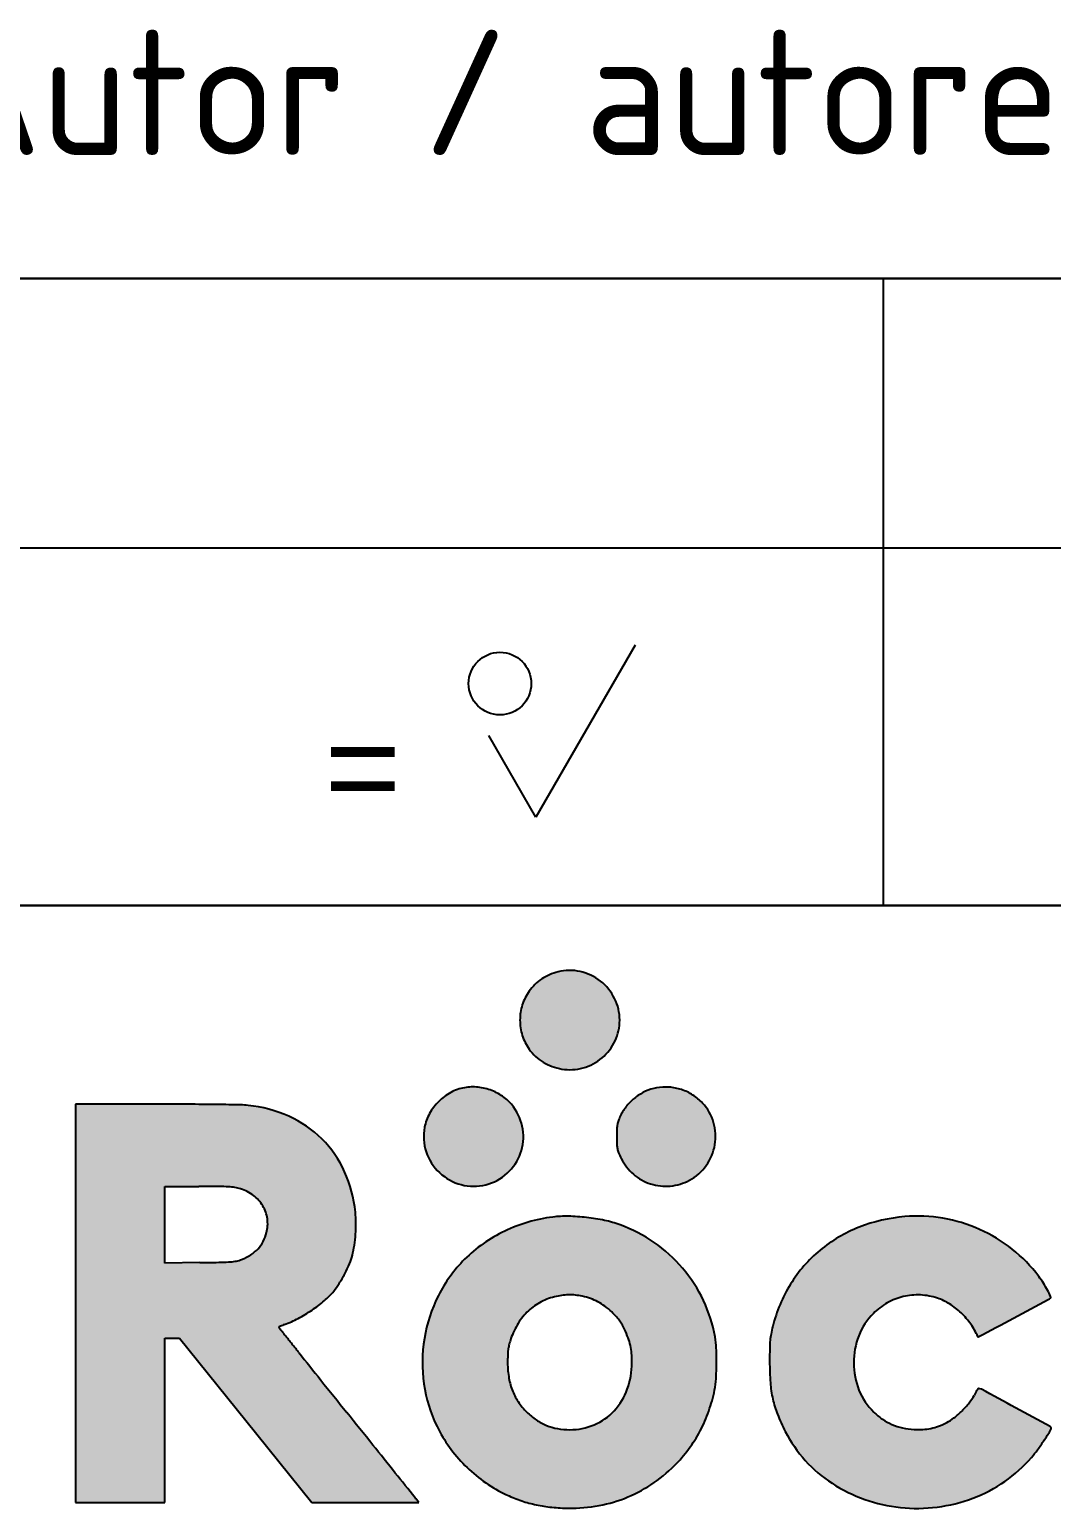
# Model space of a CAD drawing. Header units: millimetres. Extents: x 10 to 410, y 10 to 287.
# Drawn here: x 349.38 to 365.68, y 40.38 to 63.97 of the extents above; entities that cross this region are included whole.
import ezdxf
from ezdxf.entities.mleader import LeaderData, LeaderLine
from ezdxf.math import Vec2, Vec3

# ---------------------------------------------------------------- set-up
doc = ezdxf.new("R2010")
doc.units = ezdxf.units.MM
for name, color, linetype in [('A', 7, 'Continuous'), ('Default', 7, 'Continuous'), ('Predefinito', 7, 'Continuous')]:
    doc.layers.add(name, color=color, linetype=linetype)

# ---------------------------------------------------------------- blocks, each defined once
blk = doc.blocks.new('_Dot')
at = {"color": 0, "linetype": 'ByBlock', "lineweight": -2}
blk.add_line((-0.5, 0), (-1, 0), dxfattribs=at)
at = {"color": 0, "linetype": 'ByBlock', "const_width": 0.5}
blk.add_lwpolyline([(-0.25, 0, 1), (0.25, 0, 1)], format="xyb", close=True, dxfattribs=at)
blk = doc.blocks.new('Schriftfeld_Roechling_2014')
at = {"layer": 'Predefinito', "linetype": 'Continuous'}
h = blk.add_hatch(color=7, dxfattribs=at)
edge = h.paths.add_edge_path()
edge.add_arc((-52.0087378685061, 38.15963257377062), 0.8054532484020456, 51.92429264943068, 77.56435955707593)
edge.add_arc((-52.00251093720175, 38.18787335080956), 0.7765341170035072, 77.56431452986499, 103.9168325744311)
edge.add_arc((-51.97788793565115, 38.08850116762056), 0.8789114728840701, 103.9168255061994, 113.38494871234)
edge.add_arc((-52.01890807047505, 38.18336011078745), 0.7755631755619561, 113.3849089427808, 123.7842835810654)
edge.add_arc((-52.02779442190041, 38.19664029680332), 0.7595841085976361, 123.7842010692383, 134.2988436923229)
edge.add_arc((-51.99821942245649, 38.16633103948786), 0.8019318555296024, 134.2987735481805, 144.3941723934559)
edge.add_arc((-52.02325832443364, 38.18425995444657), 0.7711358719751047, 144.394110138654, 162.5652238304139)
edge.add_arc((-51.9815397215549, 38.17115749117678), 0.8148636248248806, 162.5651680113452, 180.00002318582)
edge.add_arc((-51.9815397215549, 38.17115683167683), 0.8148636248248806, 179.999976814179, 197.4348319886548)
edge.add_arc((-52.02325832443398, 38.15805436840708), 0.7711358719748347, 197.4347761695975, 215.6058898613544)
edge.add_arc((-52.00303526305714, 38.17253526916042), 0.7960089236149912, 215.6058586212521, 226.863437790181)
edge.add_arc((-52.03788812571617, 38.13533702789658), 0.7450341142691173, 226.863371211847, 238.6938270287079)
edge.add_arc((-52.0260386132727, 38.15482049318082), 0.7678379815825451, 238.6937948601239, 250.3345270402136)
edge.add_arc((-51.97976227138531, 38.28430976894425), 0.9053478807027204, 250.3344981286221, 260.6224877871865)
edge.add_arc((-52.00034121988404, 38.15969305266674), 0.7790434108845687, 260.6224175748827, 285.7379519223425)
edge.add_arc((-52.00729679699543, 38.18437943296779), 0.8046909726446643, 285.7378766311902, 310.250903008719)
edge.add_arc((-52.00638862079848, 38.18330818532304), 0.8032865672255411, 310.2508339190895, 334.7883297089007)
edge.add_arc((-51.98057705798982, 38.17115661703917), 0.7747576803604376, 334.7882726081775, 360)
edge.add_arc((-51.98464931577723, 38.17115673013525), 0.7788299381478083, 3.17286033274e-05, 26.29872073072532)
edge.add_arc((-52.00922371724153, 38.15901156491375), 0.8062417284111802, 26.29874763112718, 51.92432953608532)
h = blk.add_hatch(color=7, dxfattribs=at)
edge = h.paths.add_edge_path()
edge.add_arc((-53.52992470096672, 36.31173412769949), 0.7877958098711559, 340.3644828943666, 368.614034647154)
edge.add_arc((-53.5488869836048, 36.30886139923767), 0.8069744628901816, 8.614048799338788, 36.35898263057062)
edge.add_arc((-53.48087853408907, 36.3589273583118), 0.7225247769053738, 36.35892410361883, 53.45217958053334)
edge.add_arc((-53.55159402592778, 36.26352705809057), 0.8412761898158153, 53.45219673695792, 68.70218338593034)
edge.add_arc((-53.55661534947097, 36.25064684399231), 0.8551005742626359, 68.7021769343333, 83.82369916086493)
edge.add_arc((-53.54811013847666, 36.32924313948612), 0.7760454271856077, 83.82368542002965, 100.0862133413962)
edge.add_arc((-53.55827945721524, 36.38641810729205), 0.7179731275379737, 100.0862841079643, 118.5349926033543)
edge.add_arc((-53.49948884670971, 36.27829956338682), 0.84104203270212, 118.5350826357827, 134.920058588619)
edge.add_arc((-53.49196460193735, 36.27075471116576), 0.8516975033320479, 134.9200784525997, 151.1974283264204)
edge.add_arc((-53.5744519557224, 36.31610624706709), 0.7575650150932631, 151.1973559507792, 168.9689492672032)
edge.add_arc((-53.56388404016246, 36.31404542022108), 0.7683319945267613, 168.9688989111035, 198.3934618485954)
edge.add_arc((-53.52840711598947, 36.32584276038742), 0.8057190161215573, 198.3934776675924, 226.788832138782)
edge.add_arc((-53.52626959273431, 36.32811901769193), 0.808841571580075, 226.7888765246256, 255.1196834091926)
edge.add_arc((-53.53461181485648, 36.29672708666917), 0.7763600999037976, 255.1197563016096, 284.3341973582197)
edge.add_arc((-53.54191200558586, 36.32529012946036), 0.8058412836723363, 284.3342940730977, 312.106102562879)
edge.add_arc((-53.52953548795989, 36.31159548406419), 0.7873826406818125, 312.1061130241781, 340.3644677613808)
h = blk.add_hatch(color=7, dxfattribs=at)
edge = h.paths.add_edge_path()
edge.add_arc((-50.47258060820656, 36.30773140977531), 0.7868307386792992, 252.2733947397226, 275.426597087282)
edge.add_arc((-50.47487905984269, 36.33193715038846), 0.8111453589228859, 275.4265266348808, 298.0573959002293)
edge.add_arc((-50.46266853863909, 36.30902926031751), 0.7851863863865846, 298.0573489782435, 324.3700609530457)
edge.add_arc((-50.47250438148137, 36.31607856029436), 0.7972874786737805, 324.3700754778395, 350.3828338011996)
edge.add_arc((-50.46822350818599, 36.31535222121023), 0.7929454234314051, 350.3829024940639, 376.4780099922108)
edge.add_arc((-50.44867154723215, 36.32113450165454), 0.7725563591294815, 16.47808912839424, 43.08772484731996)
edge.add_arc((-50.4668532292834, 36.30412763292577), 0.7974522854261323, 43.0877278097029, 57.48803204838269)
edge.add_arc((-50.4739293143171, 36.29302599534665), 0.8106172896524271, 57.48801408422484, 71.71253466680263)
edge.add_arc((-50.47620495319637, 36.28613993391753), 0.8178696254356908, 71.71253713329239, 85.87016419728616)
edge.add_arc((-50.47696562122582, 36.27560476239422), 0.8284322224116352, 85.8701653603901, 99.89217154284256)
edge.add_arc((-50.50117518920166, 36.41443394271455), 0.6875079715186274, 99.89220904992743, 114.9765364220747)
edge.add_arc((-50.43098399599063, 36.26374960033998), 0.8537384580141351, 114.9765997955397, 127.8002051175237)
edge.add_arc((-50.42088100069816, 36.25072656256073), 0.8702208736736594, 127.8002684329624, 140.5020975827165)
edge.add_arc((-50.51096721172263, 36.32498198970845), 0.7534758785880626, 140.5020755502636, 154.6528533120242)
edge.add_arc((-50.06930697195452, 36.11576364580173), 1.242184465393791, 154.6527824515345, 158.6612447627002)
edge.add_arc((-50.93466451720968, 36.4538268727472), 0.3131363361007402, 158.6612329905269, 169.8257576590186)
edge.add_arc((-50.78595723117195, 36.42713966588301), 0.4642193064541829, 169.825811854456, 178.3793066794367)
edge.add_arc((-46.78447294511551, 36.31393084712035), 4.467304707515893, 178.3794233776984, 179.9999501975441)
edge.add_arc((-46.57124211879238, 36.31393838442665), 4.680535533838736, 180.0000447327218, 181.6065920753144)
edge.add_arc((-50.85329069000687, 36.19383705440608), 0.3968030146783548, 181.6066161824216, 191.4030365145933)
edge.add_arc((-50.94699356086034, 36.17493833915366), 0.3012133214876798, 191.4030860514473, 203.2835987832696)
edge.add_arc((-49.45452984719731, 36.81719119319688), 1.926001512337891, 203.2836762527491, 206.2997811357043)
edge.add_arc((-50.4609293171336, 36.31980267569441), 0.8033995212337004, 206.2998001622643, 229.0820389316335)
edge.add_arc((-50.47327420283892, 36.30556101352768), 0.7845522099090232, 229.0820695282618, 252.2733823715117)
h = blk.add_hatch(color=7, dxfattribs=at)
edge = h.paths.add_edge_path()
edge.add_line((-59.8861526526299, 36.8305321614268), (-59.8861526526299, 33.65240716142685))
edge.add_line((-59.8861526526299, 33.65240716142685), (-59.8861526526299, 30.47428216142686))
edge.add_line((-59.8861526526299, 30.47428216142686), (-59.17365265262973, 30.47428216142686))
edge.add_line((-59.1736526526297, 30.47428216142686), (-58.46115265262986, 30.47428216142686))
edge.add_line((-58.46115265262989, 30.47428216142686), (-58.46115265262983, 31.7867821614269))
edge.add_line((-58.46115265262983, 31.7867821614269), (-58.46115265262983, 33.09928216142685))
edge.add_line((-58.46115265262983, 33.09928216142685), (-58.34396515262983, 33.0985713114268))
edge.add_line((-58.34396515262983, 33.09857131142681), (-58.22677765262983, 33.09786046142685))
edge.add_line((-58.22677765262983, 33.09786046142685), (-57.17126320262965, 31.7860713114268))
edge.add_line((-57.17126320262963, 31.7860713114268), (-56.11574875262989, 30.47428216142686))
edge.add_line((-56.11574875262988, 30.47428216142686), (-55.26208982762989, 30.47428216142686))
edge.add_line((-55.26208982762989, 30.47428216142686), (-54.4084309026299, 30.47428216142686))
edge.add_line((-54.4084309026299, 30.47428216142686), (-54.4427362213796, 30.51789432392681))
edge.add_line((-54.44273622137962, 30.51789432392678), (-54.46991642762976, 30.55212884267679))
edge.add_line((-54.46991642762623, 30.55212884267166), (-54.78500177762908, 30.94531557392293))
edge.add_line((-54.78500177762953, 30.9453155739277), (-55.1422145713791, 31.39097487392655))
edge.add_line((-55.14221457137955, 31.39097487392837), (-55.55972209637912, 31.91170279892776))
edge.add_line((-55.55972209637969, 31.91170279892708), (-55.97485898388021, 32.43012580517768))
edge.add_line((-55.97485898387995, 32.43012580517714), (-56.32436524637984, 32.8681853739271))
edge.add_spline(control_points=[(-56.32436524637859, 32.86818537392587), (-56.48213130972243, 33.06637496894932), (-56.63988150887928, 33.26457717392582)], knot_values=[0, 0, 0, 1, 1, 1], weights=[1, 1.000000071885603, 1], degree=2, periodic=0)
edge.add_arc((-56.63081493773723, 33.27179329644153), 0.0115877148924651, 179.9999877112903, 218.5164311633287, ccw=False)
edge.add_arc((-56.63665685421876, 33.27179330762243), 0.0057457984109485, 117.70151733485471, 180.0000867103873, ccw=False)
edge.add_line((-56.63932787762968, 33.27688053017677), (-56.61624055262956, 33.28851458642691))
edge.add_arc((-56.3771339572051, 32.79361245353392), 0.5496363207772577, 112.50074614654969, 115.78700681439221, ccw=False)
edge.add_line((-56.58747728387966, 33.30140746142688), (-56.55334015262969, 33.31482286142684))
edge.add_arc((-57.18672257176678, 35.01724673629391), 1.816430658899321, 290.4075879492881, 297.979104991404)
edge.add_arc((-57.46035731118468, 35.5323321633146), 2.399687864380198, 297.9791021319526, 304.1240911784008)
edge.add_arc((-57.38413344836511, 35.41985243364886), 2.263813779843389, 304.1240834899782, 310.4112905743144)
edge.add_arc((-56.70946716342502, 34.62743779250432), 1.223095009216834, 310.4113167922993, 320.379305068036)
edge.add_arc((-56.63176959512356, 34.56311497118253), 1.122227088343337, 320.3792467986269, 328.0542400368535)
edge.add_arc((-57.58725857463617, 35.15891527720022), 2.248254261470166, 328.0542076442614, 332.6177861879927)
edge.add_arc((-57.55986956203384, 35.14472974974722), 2.217409696309744, 332.6177677599987, 337.1923427216203)
edge.add_arc((-56.40742672085037, 34.66010662017056), 0.9672160793386411, 337.1923166768647, 345.6970630758299)
edge.add_arc((-56.99708829027514, 34.81044037140227), 1.57573970518645, 345.6971084507486, 351.5942925051672)
edge.add_arc((-57.68397671824908, 34.9119380855087), 2.27008651942765, 351.5943689424571, 356.0798264987882)
edge.add_arc((-57.75251417043671, 34.91663351016368), 2.338784622484411, 356.0798566697164, 360.5073528187976)
edge.add_arc((-57.30026971832683, 34.920637446613), 1.886522446340393, 0.5073765837146048, 5.70894004835819)
edge.add_arc((-57.49307839988063, 34.90136012778358), 2.080292420020342, 5.708996755234796, 24.12650983773186)
edge.add_arc((-57.1896289800448, 35.03726844660754), 1.74779787641971, 24.12650075049479, 45.11284398658713)
edge.add_arc((-57.2014034569811, 35.02544950277116), 1.764480973810464, 45.11279805593846, 65.9859573222691)
edge.add_arc((-57.35815864575272, 34.67360551974113), 2.149664537323801, 65.98593746256041, 83.9869153286901)
edge.add_arc((-57.27683386647362, 35.44566086595773), 1.373337816576452, 83.98692469640173, 88.99836060533097)
edge.add_line((-57.25282652762974, 36.81878883017686), (-57.63457624637965, 36.82457232392679))
edge.add_line((-57.63457624637966, 36.82457232392682), (-58.08956434637997, 36.82874313017692))
edge.add_line((-58.08956434637997, 36.82874313017689), (-58.5970901526299, 36.83020724267683))
edge.add_line((-58.5970901526299, 36.83020724267684), (-59.8861526526299, 36.8305321614268))
edge = h.paths.add_edge_path()
edge.add_line((-58.46115265262983, 34.9071905364269), (-58.46115265262983, 34.2963488926768))
edge.add_line((-58.46115265262983, 34.29634889267681), (-57.90334015262986, 34.30319344892685))
edge.add_line((-57.90334015262982, 34.30319344892684), (-57.55680222137997, 34.30845411767685))
edge.add_arc((-57.60359671816934, 36.89498142678539), 2.58695056885401, 271.0364610113141, 274.2846850130413)
edge.add_arc((-57.46151501519051, 34.99857612396095), 0.6852302206161444, 274.2846824342053, 282.0043159876853)
edge.add_arc((-57.42464237234753, 34.82516916614647), 0.5079463668430042, 282.0042935567265, 291.6661969276788)
edge.add_arc((-57.5588367341968, 35.16296516634164), 0.8714216266612966, 291.6661849670782, 302.5288860619649)
edge.add_arc((-57.4071374332562, 34.9251096359931), 0.5893082962012569, 302.5288879990232, 317.0917199563162)
edge.add_arc((-57.37354522234546, 34.89388457634118), 0.543445010404133, 317.0917356468002, 332.3316827921387)
edge.add_arc((-57.45777038346864, 34.93804449165427), 0.6385448310489067, 332.3316739459788, 345.8357653056661)
edge.add_arc((-57.39299708040897, 34.9216968223528), 0.571740436877818, 345.8358157258322, 368.0458331067887)
edge.add_arc((-57.3774817959569, 34.92388944980916), 0.556070986776626, 8.04589038391132, 30.72351157154473)
edge.add_arc((-57.3993438366096, 34.91089590863636), 0.5815028748973701, 30.72356869775985, 52.83232301703669)
edge.add_arc((-57.44950695874724, 34.84473153693737), 0.6645333687223317, 52.8322930061719, 72.83578116315338)
edge.add_arc((-57.45248866624837, 34.83507943166328), 0.674635532630739, 72.8357417375911, 80.69364207261627)
edge.add_arc((-57.49942330001198, 34.54865974150128), 0.9648752589920768, 80.69370214928978, 86.7031101709143)
edge.add_arc((-57.61939840133664, 32.46591652590004), 3.051071157528432, 86.70314174979178, 89.60100783171517)
edge.add_line((-57.5981517463797, 35.51691370517685), (-57.91937768387977, 35.5180321614268))
edge.add_line((-57.91937768387976, 35.5180321614268), (-58.46115265262983, 35.51803216142681))
edge.add_line((-58.46115265262983, 35.51803216142681), (-58.46115265262983, 34.9071905364269))
h = blk.add_hatch(color=7, dxfattribs=at)
edge = h.paths.add_edge_path()
edge.add_arc((-51.97680779037302, 32.70590452112999), 2.376777868767292, 153.168168599732, 170.6367465776415)
edge.add_arc((-51.97390835159649, 32.70542869895108), 2.379716090503265, 170.6368004201479, 188.0937577877899)
edge.add_arc((-52.0858037994953, 32.68951546202915), 2.266694754599641, 188.0937429268108, 206.1994922060705)
edge.add_arc((-51.99868320088956, 32.73238291350819), 2.363790671597684, 206.1994870182751, 215.5241538290178)
edge.add_arc((-52.02854547039459, 32.71106610423306), 2.327100598108885, 215.5242087375511, 224.958928083105)
edge.add_arc((-52.02204642188622, 32.71755862416246), 2.33628702519924, 224.9589763664652, 234.374476870649)
edge.add_arc((-51.98081161539227, 32.77510285142996), 2.407080014659854, 234.3745078046231, 243.5815669442525)
edge.add_arc((-52.03896409913642, 32.65805010012021), 2.276377841935783, 243.5815680352768, 249.7725895304498)
edge.add_arc((-52.11041619047273, 32.46414157216092), 2.069723738258816, 249.7726493191991, 256.4216773080441)
edge.add_arc((-52.07778579123777, 32.59925156156098), 2.20871817047184, 256.42172881887, 262.8424469824213)
edge.add_arc((-51.97607632883029, 33.40921163882695), 3.025039272430234, 262.8424981157547, 267.9146381631365)
edge.add_arc((-51.99452917576104, 32.90254868505774), 2.518040400377231, 267.9147285962876, 279.1277243753003)
edge.add_arc((-51.95934712296133, 32.6835651989561), 2.296248732319867, 279.1277763039212, 291.1435970134791)
edge.add_arc((-51.94682335689976, 32.65118254809283), 2.261528697854189, 291.1435964561416, 303.2570074169211)
edge.add_arc((-51.99926858651179, 32.73115071212043), 2.357160331557623, 303.2570443774469, 314.9999550229497)
edge.add_arc((-52.00648318161393, 32.73836219386207), 2.367361108319074, 315.0000084977729, 323.3923788387054)
edge.add_arc((-51.93317803571006, 32.68390617038349), 2.276042419601893, 323.3923725234613, 332.0360384491028)
edge.add_arc((-51.95057966091929, 32.69314510087291), 2.295744561526348, 332.0360305701638, 340.6410193702736)
edge.add_arc((-52.10816952540847, 32.74851608497488), 2.462779022844899, 340.6409839416489, 348.8044700463992)
edge.add_arc((-51.03915744775099, 32.53693454631329), 1.373029707784838, 348.8043929628652, 356.3401962625762)
edge.add_arc((-54.13564592231887, 32.73499890875263), 4.475846229075373, 356.3401351394515, 359.4648533215495)
edge.add_arc((-54.13694971324429, 32.73501657706015), 4.477150128156069, 359.4647830612167, 362.5922509290782)
edge.add_arc((-51.06397814745372, 32.87414516760366), 1.401030655696019, 2.592159731097877, 10.02494057479854)
edge.add_arc((-51.92861653746826, 32.72129961479487), 2.279074679933231, 10.02490025943627, 25.3478997146695)
edge.add_arc((-51.9974830066455, 32.68867720081128), 2.355277123923798, 25.34787592958685, 40.29756498109344)
edge.add_arc((-52.00866950916702, 32.67919518474821), 2.369941586341, 40.29749102854939, 55.19811438925834)
edge.add_arc((-51.99151221783848, 32.70388246089649), 2.339877750149043, 55.19807382353817, 70.24201079006404)
edge.add_arc((-51.83124109286814, 33.15007443798745), 1.865774265752691, 70.24205692127336, 78.09789703140724)
edge.add_arc((-52.09299634673624, 31.90817261007486), 3.134961392656237, 78.09793487918664, 83.42387913940462)
edge.add_arc((-52.09016117395424, 31.93273634535922), 3.110234579595286, 83.42394182975333, 88.76431680924775)
edge.add_arc((-52.0609429444998, 33.287205656304), 1.755450161610256, 88.76438898608747, 96.95969098493406)
edge.add_arc((-51.97842968828587, 32.61126004323779), 2.436413383285569, 96.95969666426902, 106.3591813660836)
edge.add_arc((-51.96409883587086, 32.5624437304227), 2.487289760185618, 106.3592081662829, 115.614088912748)
edge.add_arc((-51.98492403824804, 32.60589243696846), 2.439108029900638, 115.614196259862, 124.9608281629796)
edge.add_arc((-52.11196852456334, 32.7875983324632), 2.217393497321595, 124.9608769497856, 135.0000054649391)
edge.add_arc((-52.08500328809748, 32.76063271409629), 2.255528370489003, 134.9999985127616, 153.1681515111314)
edge = h.paths.add_edge_path()
edge.add_arc((-52.34849204802345, 32.83592069327029), 0.6413975889734007, 164.9397147870914, 171.6182824102846)
edge.add_arc((-52.18987430333084, 32.81254825606651), 0.8017280594099992, 171.6181748892049, 177.4315326625131)
edge.add_arc((-49.91364781983435, 32.71043896283891), 3.08024365337318, 177.4315006295112, 179.568112936968)
edge.add_arc((-51.35635721188657, 32.72131483524618), 1.637493267992809, 179.5681387463785, 188.2678741858709)
edge.add_arc((-51.96009230998828, 32.63358633123875), 1.027417568515378, 188.2679421010803, 200.6034858475633)
edge.add_arc((-52.05840784261369, 32.59662663377198), 0.9223844157014076, 200.6035735553943, 213.7065739939473)
edge.add_arc((-51.9342350200705, 32.67946075418029), 1.071650558419611, 213.7065987388013, 225.415678998398)
edge.add_arc((-51.94135667602438, 32.6722334605026), 1.061504043932396, 225.4156204238298, 235.8721723035707)
edge.add_arc((-52.03723436048665, 32.5307691902781), 0.8906103046465911, 235.8721157382115, 247.7997129345604)
edge.add_arc((-52.0355437678457, 32.53490965936312), 0.8950826180378737, 247.7996611175251, 259.6948021401708)
edge.add_arc((-52.00177665924627, 32.72062245709671), 1.083840295670314, 259.6948037650776, 269.999947486106)
edge.add_arc((-52.00177730277142, 32.63567482537576), 0.9988926639489647, 269.9999799323786, 292.9322068901591)
edge.add_arc((-51.97430807896814, 32.57074720523055), 0.9283933439948284, 292.9322237239943, 317.1579192597152)
edge.add_arc((-52.02781626638131, 32.6203694891556), 1.001369348148123, 317.1579145690731, 340.3492274123207)
edge.add_arc((-52.2835451016673, 32.71168744404068), 1.272913462574047, 340.3491602425227, 359.7229402466996)
edge.add_arc((-52.80749950995386, 32.71422077081071), 1.796873995159654, 359.7229507529017, 364.5252383919747)
edge.add_arc((-51.90502966382957, 32.78564696058584), 0.8915820401808594, 4.525221437436831, 12.63766411974612)
edge.add_arc((-51.91064975193251, 32.78438831740543), 0.8973413431666861, 12.63757222527985, 20.71911378940651)
edge.add_arc((-52.79227455231756, 32.45091570794108), 1.839926230545836, 20.71906173620589, 25.44208625687713)
edge.add_arc((-52.28839627779161, 32.69062941947625), 1.281933417835779, 25.442046442158, 29.5304687047909)
edge.add_arc((-51.73029124721495, 33.00678284628633), 0.6405020384680219, 29.53039983503003, 36.40131309338235)
edge.add_arc((-51.75648332631681, 32.98747289922841), 0.6730427677433862, 36.4012140395937, 43.07199604424103)
edge.add_arc((-52.38785757628591, 32.39722501258349), 1.537349432770646, 43.0719108421943, 46.66979020129109)
edge.add_arc((-52.18861674819237, 32.60843190715226), 1.246995752077038, 46.66976218889087, 53.24642859131079)
edge.add_arc((-51.95991981872538, 32.91465354836992), 0.8647994947729245, 53.24646318480087, 61.89882567446257)
edge.add_arc((-51.945344658838, 32.94194718203594), 0.8338579737432191, 61.89888615462813, 70.72746308940552)
edge.add_arc((-52.02439901977266, 32.71585486788192), 1.073372746778605, 70.72748328259618, 78.03342791341232)
edge.add_arc((-52.06765726331372, 32.51175225202562), 1.282009161225553, 78.03345690475675, 82.98120998064725)
edge.add_arc((-52.00389321064165, 33.02965805721946), 0.7601928358144305, 82.98126999068076, 90.29934896673389)
edge.add_arc((-52.00380523661488, 33.01272826933938), 0.7771228522606614, 90.29931368298573, 97.52489586439636)
edge.add_arc((-51.92283315594887, 32.3997352617094), 1.395440655053137, 97.52485652621166, 102.1864857151614)
edge.add_arc((-52.01546277842692, 32.8286571405748), 0.9566306447648941, 102.1865253573384, 117.41552025009)
edge.add_arc((-52.02689047649807, 32.85068860289235), 0.9318117484346918, 117.4155147765024, 132.9477242520952)
edge.add_arc((-51.99356429277731, 32.81488368334139), 0.9807262328377578, 132.9476635046212, 148.0527562004622)
edge.add_arc((-51.82876481036988, 32.71211593914461), 1.174942809496213, 148.0527367918812, 161.2439111176336)
edge.add_arc((-51.60117187834197, 32.63483310638961), 1.415299167735285, 161.2439698372684, 164.939685610237)
h = blk.add_hatch(color=7, dxfattribs=at)
edge = h.paths.add_edge_path()
edge.add_arc((-46.28393135878815, 32.70677996354684), 1.188042053618643, 158.7954950343514, 180.2044823811329, ccw=False)
edge.add_arc((-46.43510102129363, 32.76542895991301), 1.02589406061056, 134.8969032713627, 158.7955197137412, ccw=False)
edge.add_arc((-46.42552997606595, 32.75582485651923), 1.039452958342991, 119.49912525117921, 134.8969596000839, ccw=False)
edge.add_arc((-46.45561021418001, 32.80899668328417), 0.978362338083196, 103.3858314658238, 119.49922017991969, ccw=False)
edge.add_arc((-46.45617449327318, 32.81137491502496), 0.9759180806399802, 87.25064551901062, 103.38592708589482, ccw=False)
edge.add_arc((-46.45872387082824, 32.75826926534858), 1.029084887509986, 71.74471982060749, 87.25069390337922, ccw=False)
edge.add_arc((-46.40745880792326, 32.9136867914387), 0.8654306358371555, 57.503772175959625, 71.74473038528072, ccw=False)
edge.add_arc((-46.58643275375857, 32.63271229427863), 1.198564754987471, 46.34727189097072, 57.50379415723671, ccw=False)
edge.add_arc((-46.61644069912739, 32.60125678626299), 1.242038031466234, 35.37899421371458, 46.34733790241671, ccw=False)
edge.add_arc((-46.45302129955536, 32.71730270680261), 1.041607106132019, 22.86338693281982, 35.37899663095101, ccw=False)
edge.add_arc((-45.48818975715568, 33.12413713709309), 0.005490863916279, 202.8633208844189, 297.9407788560848)
edge.add_line((-45.48561696513002, 33.11928633017669), (-44.9207947588809, 33.41892404267628))
edge.add_line((-44.92079475887942, 33.41892404267696), (-44.36816895888001, 33.71236874267674))
edge.add_arc((-44.43361371061491, 33.83552626861069), 0.1394660952482809, 297.9857567258579, 314.5959942868502)
edge.add_arc((-44.35326452935004, 33.7540358969438), 0.025025404913336, 314.5960001075672, 385.0716449505929)
edge.add_arc((-46.24349290724024, 32.86973029004994), 2.111879431184718, 25.07160535772364, 28.04967234894638)
edge.add_arc((-45.77886908621286, 33.11729274513239), 1.5854172157959, 28.04965109334223, 32.68356052837123)
edge.add_arc((-45.97425664246509, 32.9919380015045), 1.817559648116671, 32.68348926341005, 36.8660751194064)
edge.add_arc((-46.41847243498916, 32.65882331614593), 2.37280109463245, 36.86605860482872, 51.53867978922034)
edge.add_arc((-46.4550433219818, 32.61278492826749), 2.431597037802518, 51.53866101670946, 65.94444395494111)
edge.add_arc((-46.45989338722285, 32.60192158157482), 2.44349390435309, 65.94442758153104, 80.31300069473069)
edge.add_arc((-46.45640070451867, 32.62237606271521), 2.422743371107288, 80.31302659099235, 94.77382388884476)
edge.add_arc((-46.44162549510031, 32.44547107222012), 2.600264306417543, 94.7738561627441, 111.3353049543096)
edge.add_arc((-46.56521154607469, 32.76188189427285), 2.260574270791807, 111.3353529516166, 129.7298675179553)
edge.add_arc((-46.59595763370334, 32.79887903144689), 2.212469072935207, 129.7299097560041, 148.3457411035679)
edge.add_arc((-46.43644727276569, 32.70054275342868), 2.39985524855328, 148.3458122119882, 165.8606438832568)
edge.add_arc((-46.49593809262927, 32.71553170050743), 2.338505218587159, 165.8607017687856, 168.9590687501409)
edge.add_arc((-47.83353156346567, 32.97652598154006), 0.9756867024394467, 168.9591061843953, 174.9126316078669)
edge.add_arc((-47.12897614774312, 32.9138017118909), 1.68302867618803, 174.9125998482056, 179.0768571339306)
edge.add_arc((-34.17146424546144, 32.70500237832846), 14.64222278151158, 179.0768126966557, 179.9245571838955)
edge.add_arc((-44.1284293256644, 32.71811535473656), 4.685249066646548, 179.924586272059, 184.0611214941033)
edge.add_arc((-47.03275730728978, 32.51191414063373), 1.773610358714393, 184.0612123460799, 192.6034928128337)
edge.add_arc((-47.21163711723403, 32.47192035357025), 1.590314179253426, 192.6035644481976, 201.7271054631915)
edge.add_arc((-45.74216500704529, 33.05750286938336), 3.172165994514458, 201.7271578314533, 207.1696919232124)
edge.add_arc((-46.63942976766117, 32.59697147103802), 2.163615936507881, 207.1696971538121, 237.0287746029493)
edge.add_arc((-46.46735582830428, 32.86223592556674), 2.479803652020195, 237.0288031368769, 263.9868083595726)
edge.add_arc((-46.4616753136786, 32.91617726259137), 2.534043269314424, 263.9868422048963, 290.6084615443168)
edge.add_arc((-46.37989460223775, 32.69870412240522), 2.301701599645313, 290.6084318218468, 319.21951384046)
edge.add_arc((-46.18222753130107, 32.52820204491477), 2.040659018141127, 319.2194688845003, 323.62290973734)
edge.add_arc((-47.6708302613485, 33.62478055019313), 3.88955666434461, 323.6228575185985, 326.3401544139337)
edge.add_arc((-50.00529685842201, 35.17930793662296), 6.694247322509824, 326.3401947550192, 327.8449894833172)
edge.add_arc((-44.41634960478086, 31.66588568924032), 0.0926969521510159, 327.8450692575199, 360)
edge.add_arc((-44.34689955286427, 31.66588562235291), 0.0232469002343834, 0, 61.51515907495774)
edge.add_line((-44.33581249638002, 31.68631833017685), (-44.88968779637958, 31.98655446767668))
edge.add_line((-44.88968779637972, 31.9865544676768), (-45.43489388387982, 32.28124624892683))
edge.add_arc((-45.4813869033776, 32.19507048741847), 0.0979176323936173, 61.65252250148978, 90.18463066271694)
edge.add_arc((-45.48167263354162, 32.28374332350152), 0.0092443359581296, 90.184700832976, 145.0007687301058)
edge.add_arc((-44.71433553652281, 31.7464623124986), 0.9459818153223267, 145.0007124617222, 147.0275551148114)
edge.add_arc((-44.91554082778077, 31.87699077292255), 0.7061459376726731, 147.0276740662828, 150.3352443535892)
edge.add_arc((-44.44418127965088, 31.60851594449639), 1.24860197931261, 150.335235005944, 152.4938469607942)
edge.add_arc((-46.17316406418939, 32.50880376919078), 0.7007311467906996, 321.02431158835583, 332.49382161470425, ccw=False)
edge.add_arc((-46.87071209850177, 33.07317886936811), 1.598000623521347, 314.83072233441203, 321.0242630039337, ccw=False)
edge.add_arc((-46.86533427858598, 33.06777214298841), 1.590374770598461, 308.6339001409126, 314.83064703016396, ccw=False)
edge.add_arc((-46.28558583293272, 32.34241445453058), 0.6617994982363677, 296.7035595207449, 308.63389947041026, ccw=False)
edge.add_arc((-46.58854502053731, 32.94468382746203), 1.335975044309554, 290.5556839461338, 296.70365023066785, ccw=False)
edge.add_arc((-46.414588464693, 32.48078792895953), 0.8405355545965679, 281.85624563489006, 290.5557522213263, ccw=False)
edge.add_arc((-46.41182915083982, 32.46764384968291), 0.827104968869891, 273.0768769316219, 281.85625217370136, ccw=False)
edge.add_arc((-46.43473542272852, 32.89380103377457), 1.2538773236962, 266.6490099510912, 273.0768272102943, ccw=False)
edge.add_arc((-46.43761074745333, 32.8446933243009), 1.204685509112674, 257.6989169900656, 266.64900716549494, ccw=False)
edge.add_arc((-46.49724258866638, 32.57122226208992), 0.9247884238237267, 246.7866008804153, 257.6989225595684, ccw=False)
edge.add_arc((-46.50871667442578, 32.54446516775372), 0.8956749091002391, 235.6818966676444, 246.7865169793733, ccw=False)
edge.add_arc((-46.41901076491126, 32.67587842410286), 1.054786801005045, 225.8586657979202, 235.6818514574708, ccw=False)
edge.add_arc((-46.45141816455566, 32.64248468868057), 1.008253145258324, 201.6705865752525, 225.8586605647501, ccw=False)
edge.add_arc((-46.28965586774996, 32.70676036693745), 1.182317511175635, 180.2045227788074, 201.6705332397523, ccw=False)
at = {"color": 7, "linetype": 'Continuous'}
for p, q in [((-59.8861526526, 36.8305321614), (-59.8861526526, 33.6524071614)), ((-58.5970901526, 36.8302072427), (-59.8861526526, 36.8305321614)), ((-58.4611526526, 34.9071905364), (-58.4611526526, 35.5180321614)), ((-58.4611526526, 35.5180321614), (-57.9193776839, 35.5180321614)), ((-58.4611526526, 34.2963488927), (-58.4611526526, 34.9071905364)), ((-57.9033401526, 34.3031934489), (-58.4611526526, 34.2963488927)), ((-59.8861526526, 33.6524071614), (-59.8861526526, 30.4742821614)), ((-58.4611526526, 31.7867821614), (-58.4611526526, 33.0992821614)), ((-58.4611526526, 33.0992821614), (-58.3439651526, 33.0985713114)), ((-58.3439651526, 33.0985713114), (-58.2267776526, 33.0978604614)), ((-58.2267776526, 33.0978604614), (-57.1712632026, 31.7860713114)), ((-58.4611526526, 30.4742821614), (-58.4611526526, 31.7867821614)), ((-57.1712632026, 31.7860713114), (-56.1157487526, 30.4742821614)), ((-59.8861526526, 30.4742821614), (-59.1736526526, 30.4742821614)), ((-59.1736526526, 30.4742821614), (-58.4611526526, 30.4742821614)), ((-56.1157487526, 30.4742821614), (-55.2620898276, 30.4742821614)), ((-55.2620898276, 30.4742821614), (-54.4084309026, 30.4742821614)), ((-54.4084309026, 30.4742821614), (-54.4427362214, 30.5178943239))]:
    blk.add_line(p, q, dxfattribs=at)
for centre, radius, start, end in [((-51.9778879357, 38.0885011676), 0.8789114728840701, 103.9168255062, 113.3849487123), ((-52.0025109372, 38.1878733508), 0.7765341170035072, 77.5643145299, 103.9168325744), ((-52.0087378685, 38.1596325738), 0.8054532484020456, 51.9242926494, 77.5643595571), ((-51.9982194225, 38.1663310395), 0.8019318555296024, 134.2987735482, 144.3941723935), ((-52.0277944219, 38.1966402968), 0.7595841085976361, 123.7842010692, 134.2988436923), ((-52.0189080705, 38.1833601108), 0.7755631755619561, 113.3849089428, 123.7842835811), ((-52.0092237172, 38.1590115649), 0.8062417284111802, 26.2987476311, 51.9243295361), ((-52.0232583244, 38.1842599544), 0.7711358719751047, 144.3941101387, 162.5652238304), ((-51.9846493158, 38.1711567301), 0.7788299381478083, 3.17286e-05, 26.2987207307), ((-51.9815397216, 38.1711574912), 0.8148636248248806, 162.5651680113, 180.0000231858), ((-51.9815397216, 38.1711568317), 0.8148636248248806, 179.9999768142, 197.4348319887), ((-51.980577058, 38.171156617), 0.7747576803604376, 334.7882726082, 0), ((-52.0232583244, 38.1580543684), 0.7711358719748347, 197.4347761696, 215.6058898614), ((-52.0063886208, 38.1833081853), 0.8032865672255411, 310.2508339191, 334.7883297089), ((-52.0030352631, 38.1725352692), 0.7960089236149912, 215.6058586213, 226.8634377902), ((-52.0378881257, 38.1353370279), 0.7450341142691173, 226.8633712118, 238.6938270287), ((-52.007296797, 38.184379433), 0.8046909726446643, 285.7378766312, 310.2509030087), ((-52.0260386133, 38.1548204932), 0.7678379815825451, 238.6937948601, 250.3345270402), ((-51.9797622714, 38.2843097689), 0.9053478807027204, 250.3344981286, 260.6224877872), ((-52.0003412199, 38.1596930527), 0.7790434108845687, 260.6224175749, 285.7379519223), ((-53.5582794572, 36.3864181073), 0.7179731275379737, 100.086284108, 118.5349926034), ((-53.5481101385, 36.3292431395), 0.7760454271856077, 83.82368542, 100.0862133414), ((-53.5566153495, 36.250646844), 0.8551005742626359, 68.7021769343, 83.8236991609), ((-53.5515940259, 36.2635270581), 0.8412761898158153, 53.452196737, 68.7021833859), ((-50.5011751892, 36.4144339427), 0.6875079715186274, 99.8922090499, 114.9765364221), ((-50.4769656212, 36.2756047624), 0.8284322224116352, 85.8701653604, 99.8921715428), ((-50.4762049532, 36.2861399339), 0.8178696254356908, 71.7125371333, 85.8701641973), ((-50.4739293143, 36.2930259953), 0.8106172896524271, 57.4880140842, 71.7125346668), ((-58.6214636409, -59.5848347088), 96.415045032229, 89.6839109573, 89.9855157665), ((-58.4334117154, -25.500271671), 62.32996323675217, 89.2656637095, 89.6839224356), ((-58.6826657986, -44.9583534523), 81.78964139934789, 88.9983092276, 89.2657658049), ((-57.2768338665, 35.445660866), 1.373337816576452, 83.9869246964, 88.9983606053), ((-57.3581586458, 34.6736055197), 2.149664537323801, 65.9859374626, 83.9869153287), ((-53.4919646019, 36.2707547112), 0.8516975033320479, 134.9200784526, 151.1974283264), ((-53.4994888467, 36.2782995634), 0.84104203270212, 118.5350826358, 134.9200585886), ((-53.4808785341, 36.3589273583), 0.7225247769053738, 36.3589241036, 53.4521795805), ((-50.5109672117, 36.3249819897), 0.7534758785880626, 140.5020755503, 154.652853312), ((-50.4208810007, 36.2507265626), 0.8702208736736594, 127.800268433, 140.5020975827), ((-50.430983996, 36.2637496003), 0.8537384580141351, 114.9765997955, 127.8002051175), ((-50.4668532293, 36.3041276329), 0.7974522854261323, 43.0877278097, 57.4880320484), ((-50.4486715472, 36.3211345017), 0.7725563591294815, 16.4780891284, 43.0877248473), ((-57.201403457, 35.0254495028), 1.764480973810464, 45.1127980559, 65.9859573223), ((-53.5744519557, 36.3161062471), 0.7575650150932631, 151.1973559508, 168.9689492672), ((-53.5488869836, 36.3088613992), 0.8069744628901816, 8.6140487993, 36.3589826306), ((-50.069306972, 36.1157636458), 1.242184465393791, 154.6527824515, 158.6612447627), ((-53.5638840402, 36.3140454202), 0.7683319945267613, 168.9688989111, 198.3934618486), ((-53.529924701, 36.3117341277), 0.7877958098711559, 340.3644828944, 8.6140346472), ((-46.7844729451, 36.3139308471), 4.467304707515893, 178.3794233777, 179.9999501975), ((-50.7859572312, 36.4271396659), 0.4642193064541829, 169.8258118545, 178.3793066794), ((-50.9346645172, 36.4538268727), 0.3131363361007402, 158.6612329905, 169.825757659), ((-50.4682235082, 36.3153522212), 0.7929454234314051, 350.3829024941, 16.4780099922), ((-57.18962898, 35.0372684466), 1.74779787641971, 24.1265007505, 45.1128439866), ((-46.5712421188, 36.3139383844), 4.680535533838736, 180.0000447327, 181.6065920753), ((-50.85329069, 36.1938370544), 0.3968030146783548, 181.6066161824, 191.4030365146), ((-50.9469935609, 36.1749383392), 0.3012133214876798, 191.4030860514, 203.2835987833), ((-50.4725043815, 36.3160785603), 0.7972874786737805, 324.3700754778, 350.3828338012), ((-53.528407116, 36.3258427604), 0.8057190161215573, 198.3934776676, 226.7888321388), ((-53.529535488, 36.3115954841), 0.7873826406818125, 312.1061130242, 340.3644677614), ((-49.4545298472, 36.8171911932), 1.926001512337891, 203.2836762527, 206.2997811357), ((-50.4609293171, 36.3198026757), 0.8033995212337004, 206.2998001623, 229.0820389316), ((-57.4930783999, 34.9013601278), 2.080292420020342, 5.7089967552, 24.1265098377), ((-53.5262695927, 36.3281190177), 0.808841571580075, 226.7888765246, 255.1196834092), ((-53.5419120056, 36.3252901295), 0.8058412836723363, 284.3342940731, 312.1061025629), ((-50.4732742028, 36.3055610135), 0.7845522099090232, 229.0820695283, 252.2733823715), ((-50.4626685386, 36.3090292603), 0.7851863863865846, 298.0573489782, 324.370060953), ((-57.9193696634, -10.6090296273), 46.12706178877026, 89.6010025571, 90.0000099625), ((-57.6193984013, 32.4659165259), 3.051071157528432, 86.7031417498, 89.6010078317), ((-57.4994233, 34.5486597415), 0.9648752589920768, 80.6937021493, 86.7031101709), ((-57.4524886662, 34.8350794317), 0.674635532630739, 72.8357417376, 80.6936420726), ((-57.4495069587, 34.8447315369), 0.6645333687223317, 52.8322930062, 72.8357811632), ((-53.5346118149, 36.2967270867), 0.7763600999037976, 255.1197563016, 284.3341973582), ((-50.4725806082, 36.3077314098), 0.7868307386792992, 252.2733947397, 275.4265970873), ((-50.4748790598, 36.3319371504), 0.8111453589228859, 275.4265266349, 298.0573959002), ((-57.3993438366, 34.9108959086), 0.5815028748973701, 30.7235686978, 52.832323017), ((-57.377481796, 34.9238894498), 0.556070986776626, 8.0458903839, 30.7235115715), ((-57.3929970804, 34.9216968224), 0.571740436877818, 345.8358157258, 8.0458331068), ((-57.3002697183, 34.9206374466), 1.886522446340393, 0.5073765837, 5.7089400484), ((-57.7525141704, 34.9166335102), 2.338784622484411, 356.0798566697, 0.5073528188), ((-51.9640988359, 32.5624437304), 2.487289760185618, 106.3592081663, 115.6140889127), ((-51.9784296883, 32.6112600432), 2.436413383285569, 96.9596966643, 106.3591813661), ((-52.0609429445, 33.2872056563), 1.755450161610256, 88.7643889861, 96.9596909849), ((-52.090161174, 31.9327363454), 3.110234579595286, 83.4239418298, 88.7643168092), ((-52.0929963467, 31.9081726101), 3.134961392656237, 78.0979348792, 83.4238791394), ((-51.8312410929, 33.150074438), 1.865774265752691, 70.2420569213, 78.0978970314), ((-46.4416254951, 32.4454710722), 2.600264306417543, 94.7738561627, 111.3353049543), ((-46.4564007045, 32.6223760627), 2.422743371107288, 80.313026591, 94.7738238888), ((-46.4598933872, 32.6019215816), 2.44349390435309, 65.9444275815, 80.3130006947), ((-57.4577703835, 34.9380444917), 0.6385448310489067, 332.331673946, 345.8357653057), ((-57.6839767182, 34.9119380855), 2.27008651942765, 351.5943689425, 356.0798264988), ((-51.9849240382, 32.605892437), 2.439108029900638, 115.6141962599, 124.960828163), ((-51.9915122178, 32.7038824609), 2.339877750149043, 55.1980738235, 70.2420107901), ((-46.5652115461, 32.7618818943), 2.260574270791807, 111.3353529516, 129.729867518), ((-46.455043322, 32.6127849283), 2.431597037802518, 51.5386610167, 65.9444439549), ((-57.4071374333, 34.925109636), 0.5893082962012569, 302.528887999, 317.0917199563), ((-57.3735452223, 34.8938845763), 0.543445010404133, 317.0917356468, 332.3316827921), ((-56.9970882903, 34.8104403714), 1.57573970518645, 345.6971084507, 351.5942925052), ((-52.1119685246, 32.7875983325), 2.217393497321595, 124.9608769498, 135.0000054649), ((-52.0086695092, 32.6791951847), 2.369941586341, 40.2974910285, 55.1981143893), ((-46.5959576337, 32.7988790314), 2.212469072935207, 129.729909756, 148.3457411036), ((-46.418472435, 32.6588233161), 2.37280109463245, 36.8660586048, 51.5386797892), ((-58.6339642477, 93.8482976015), 59.54958639750236, 270.7029893895, 271.0364505909), ((-57.6035967182, 36.8949814268), 2.58695056885401, 271.0364610113, 274.284685013), ((-57.4615150152, 34.998576124), 0.6852302206161444, 274.2846824342, 282.0043159877), ((-57.4246423723, 34.8251691661), 0.5079463668430042, 282.0042935567, 291.6661969277), ((-57.5588367342, 35.1629651663), 0.8714216266612966, 291.6661849671, 302.528886062), ((-57.559869562, 35.1447297497), 2.217409696309744, 332.61776776, 337.1923427216), ((-56.4074267209, 34.6601066202), 0.9672160793386411, 337.1923166769, 345.6970630758), ((-52.0850032881, 32.7606327141), 2.255528370489003, 134.9999985128, 153.1681515111), ((-51.9974830066, 32.6886772008), 2.355277123923798, 25.3478759296, 40.2975649811), ((-57.5872585746, 35.1589152772), 2.248254261470166, 328.0542076443, 332.617786188), ((-45.9742566425, 32.9919380015), 1.817559648116671, 32.6834892634, 36.8660751194), ((-45.7788690862, 33.1172927451), 1.5854172157959, 28.0496510933, 32.6835605284), ((-56.7094671634, 34.6274377925), 1.223095009216834, 310.4113167923, 320.379305068), ((-56.6317695951, 34.5631149712), 1.122227088343337, 320.3792467986, 328.0542400369), ((-51.9768077904, 32.7059045211), 2.376777868767292, 153.1681685997, 170.6367465776), ((-52.0154627784, 32.8286571406), 0.9566306447648941, 102.1865253573, 117.4155202501), ((-51.9228331559, 32.3997352617), 1.395440655053137, 97.5248565262, 102.1864857152), ((-52.0038052366, 33.0127282693), 0.7771228522606614, 90.299313683, 97.5248958644), ((-52.0038932106, 33.0296580572), 0.7601928358144305, 82.9812699907, 90.2993489667), ((-52.0676572633, 32.511752252), 1.282009161225553, 78.0334569048, 82.9812099806), ((-52.0243990198, 32.7158548679), 1.073372746778605, 70.7274832826, 78.0334279134), ((-46.4364472728, 32.7005427534), 2.39985524855328, 148.345812212, 165.8606438833), ((-46.4556102142, 32.8089966833), 0.978362338083196, 103.3858314658, 119.4992201799), ((-46.4561744933, 32.811374915), 0.9759180806399802, 87.250645519, 103.3859270859), ((-46.4587238708, 32.7582692653), 1.029084887509986, 71.7447198206, 87.2506939034), ((-46.2434929072, 32.86973029), 2.111879431184718, 25.0716053577, 28.0496723489), ((-44.3532645294, 33.7540358969), 0.025025404913336, 314.5960001076, 25.0716449506), ((-57.4603573112, 35.5323321633), 2.399687864380198, 297.979102132, 304.1240911784), ((-57.3841334484, 35.4198524336), 2.263813779843389, 304.12408349, 310.4112905743), ((-51.9935642928, 32.8148836833), 0.9807262328377578, 132.9476635046, 148.0527562005), ((-52.0268904765, 32.8506886029), 0.9318117484346918, 117.4155147765, 132.9477242521), ((-51.9453446588, 32.941947182), 0.8338579737432191, 61.8988861546, 70.7274630894), ((-51.9599198187, 32.9146535484), 0.8647994947729245, 53.2464631848, 61.8988256745), ((-52.1886167482, 32.6084319072), 1.246995752077038, 46.6697621889, 53.2464285913), ((-52.3878575763, 32.3972250126), 1.537349432770646, 43.0719108422, 46.6697902013), ((-51.9286165375, 32.7212996148), 2.279074679933231, 10.0249002594, 25.3478997147), ((-46.4255299761, 32.7558248565), 1.039452958342991, 119.4991252512, 134.8969596001), ((-46.4074588079, 32.9136867914), 0.8654306358371555, 57.503772176, 71.7447303853), ((-46.5864327538, 32.6327122943), 1.198564754987471, 46.347271891, 57.5037941572), ((-527.2837799185, 942.4896385504), 1029.117881210715, 297.9509165312, 297.9857523649), ((-44.4336137106, 33.8355262686), 0.1394660952482809, 297.9857567259, 314.5959942869), ((-56.6366568542, 33.2717933076), 0.0057457984109485, 117.7015173349, 180.0000867104), ((-56.6308149377, 33.2717932964), 0.0115877148924651, 179.9999877113, 218.5164311633), ((-56.2796502578, 32.5918394738), 0.7737242655635966, 115.7869583813, 117.7015096119), ((-56.3771339572, 32.7936124535), 0.5496363207772577, 112.5007461465, 115.7870068144), ((-56.2032563, 32.3738507868), 1.003985631890115, 110.4074603924, 112.5007607794), ((-57.1867225718, 35.0172467363), 1.816430658899321, 290.4075879493, 297.9791049914), ((-51.8287648104, 32.7121159391), 1.174942809496213, 148.0527367919, 161.2439111176), ((-51.7564833263, 32.9874728992), 0.6730427677433862, 36.4012140396, 43.0719960442), ((-51.7302912472, 33.0067828463), 0.6405020384680219, 29.530399835, 36.4013130934), ((-52.2883962778, 32.6906294195), 1.281933417835779, 25.4420464422, 29.5304687048), ((-46.4959380926, 32.7155317005), 2.338505218587159, 165.8607017688, 168.9590687501), ((-46.4351010213, 32.7654289599), 1.02589406061056, 134.8969032714, 158.7955197137), ((-46.6164406991, 32.6012567863), 1.242038031466234, 35.3789942137, 46.3473379024), ((-46.4530212996, 32.7173027068), 1.041607106132019, 22.8633869328, 35.378996631), ((-1747.6902054069, 3242.4861799402), 3632.841356116743, 297.9408714564, 297.9509555136), ((-51.9739083516, 32.705428699), 2.379716090503265, 170.6368004201, 188.0937577878), ((-51.6011718783, 32.6348331064), 1.415299167735285, 161.2439698373, 164.9396856102), ((-52.7922745523, 32.4509157079), 1.839926230545836, 20.7190617362, 25.4420862569), ((-51.9106497519, 32.7843883174), 0.8973413431666861, 12.6375722253, 20.7191137894), ((-51.0639781475, 32.8741451676), 1.401030655696019, 2.5921597311, 10.0249405748), ((-47.1289761477, 32.9138017119), 1.68302867618803, 174.9125998482, 179.0768571339), ((-47.8335315635, 32.9765259815), 0.9756867024394467, 168.9591061844, 174.9126316079), ((-46.2839313588, 32.7067799635), 1.188042053618643, 158.7954950344, 180.2044823811), ((-45.4881897572, 33.1241371371), 0.005490863916279, 202.8633208844, 297.9407788561), ((141.1744571629, 190.0843604669), 252.4335765383169, 218.5210525699, 218.6482491874), ((-49.9136478198, 32.7104389628), 3.08024365337318, 177.4315006295, 179.568112937), ((-52.1898743033, 32.8125482561), 0.8017280594099992, 171.6181748892, 177.4315326625), ((-52.348492048, 32.8359206933), 0.6413975889734007, 164.9397147871, 171.6182824103), ((-51.9050296638, 32.7856469606), 0.8915820401808594, 4.5252214374, 12.6376641197), ((-52.80749951, 32.7142207708), 1.796873995159654, 359.7229507529, 4.525238392), ((-54.1369497132, 32.7350165771), 4.477150128156069, 359.4647830612, 2.5922509291), ((-34.1714642455, 32.7050023783), 14.64222278151158, 179.0768126967, 179.9245571839), ((-51.3563572119, 32.7213148352), 1.637493267992809, 179.5681387464, 188.2678741859), ((-52.2835451017, 32.711687444), 1.272913462574047, 340.3491602425, 359.7229402467), ((-54.1356459223, 32.7349989088), 4.475846229075373, 356.3401351395, 359.4648533215), ((-44.1284293257, 32.7181153547), 4.685249066646548, 179.9245862721, 184.0611214941), ((-46.2896558677, 32.7067603669), 1.182317511175635, 180.2045227788, 201.6705332398), ((331.1155065742, 341.9745269603), 495.63765736108, 218.648263694, 218.7250400357), ((-52.0858037995, 32.689515462), 2.266694754599641, 188.0937429268, 206.1994922061), ((-51.96009231, 32.6335863312), 1.027417568515378, 188.2679421011, 200.6034858476), ((-51.0391574478, 32.5369345463), 1.373029707784838, 348.8043929629, 356.3401962626), ((-47.0327573073, 32.5119141406), 1.773610358714393, 184.0612123461, 192.6034928128), ((-52.0584078426, 32.5966266338), 0.9223844157014076, 200.6035735554, 213.7065739939), ((-52.0278162664, 32.6203694892), 1.001369348148123, 317.1579145691, 340.3492274123), ((-52.1081695254, 32.748516085), 2.462779022844899, 340.6409839416, 348.8044700464), ((-47.2116371172, 32.4719203536), 1.590314179253426, 192.6035644482, 201.7271054632), ((-46.4514181646, 32.6424846887), 1.008253145258324, 201.6705865753, 225.8586605648), ((-46.1731640642, 32.5088037692), 0.7007311467906996, 321.0243115884, 332.4938216147), ((-44.4441812797, 31.6085159445), 1.24860197931261, 150.3352350059, 152.4938469608), ((-44.9155408278, 31.8769907729), 0.7061459376726731, 147.0276740663, 150.3352443536), ((-44.7143355365, 31.7464623125), 0.9459818153223267, 145.0007124617, 147.0275551148), ((-45.4816726335, 32.2837433235), 0.0092443359581296, 90.184700833, 145.0007687301), ((-45.4813869034, 32.1950704874), 0.0979176323936173, 61.6525225015, 90.1846306627), ((-235.5316300613, -320.0663618156), 400.356848341644, 61.5637894863, 61.6524833486), ((-4704.7074379031, -3696.09441717), 5959.245263782713, 38.7186180242, 38.7250351515), ((-51.9342350201, 32.6794607542), 1.071650558419611, 213.7065987388, 225.4156789984), ((-51.941356676, 32.6722334605), 1.061504043932396, 225.4156204238, 235.8721723036), ((-51.974308079, 32.5707472052), 0.9283933439948284, 292.932223724, 317.1579192597), ((-51.9505796609, 32.6931451009), 2.295744561526348, 332.0360305702, 340.6410193703), ((-45.742165007, 33.0575028694), 3.172165994514458, 201.7271578315, 207.1696919232), ((-46.4190107649, 32.6758784241), 1.054786801005045, 225.8586657979, 235.6818514575), ((-46.8653342786, 33.067772143), 1.590374770598461, 308.6339001409, 314.8306470302), ((-46.8707120985, 33.0731788694), 1.598000623521347, 314.8307223344, 321.0242630039), ((-398.6647831726, -621.3183691512), 742.942892376685, 61.5151574936, 61.5637443139), ((-51.9986832009, 32.7323829135), 2.363790671597684, 206.1994870183, 215.524153829), ((-52.0372343605, 32.5307691903), 0.8906103046465911, 235.8721157382, 247.7997129346), ((-52.0355437678, 32.5349096594), 0.8950826180378737, 247.7996611175, 259.6948021402), ((-52.0017766592, 32.7206224571), 1.083840295670314, 259.6948037651, 269.9999474861), ((-52.0017773028, 32.6356748254), 0.9988926639489647, 269.9999799324, 292.9322068902), ((-51.9331780357, 32.6839061704), 2.276042419601893, 323.3923725235, 332.0360384491), ((-46.5087166744, 32.5444651678), 0.8956749091002391, 235.6818966676, 246.7865169794), ((-46.4972425887, 32.5712222621), 0.9247884238237267, 246.7866008804, 257.6989225596), ((-46.4376107475, 32.8446933243), 1.204685509112674, 257.6989169901, 266.6490071655), ((-46.4347354227, 32.8938010338), 1.2538773236962, 266.6490099511, 273.0768272103), ((-46.4118291508, 32.4676438497), 0.827104968869891, 273.0768769316, 281.8562521737), ((-46.4145884647, 32.480787929), 0.8405355545965679, 281.8562456349, 290.5557522213), ((-46.5885450205, 32.9446838275), 1.335975044309554, 290.5556839461, 296.7036502307), ((-46.2855858329, 32.3424144545), 0.6617994982363677, 296.7035595207, 308.6338994704), ((-50.0052968584, 35.1793079366), 6.694247322509824, 326.340194755, 327.8449894833), ((-44.4163496048, 31.6658856892), 0.0926969521510159, 327.8450692575, 0), ((-44.3468995529, 31.6658856224), 0.0232469002343834, 0, 61.515159075), ((-2530.8486031611, -1953.3473715907), 3173.059789293478, 38.7083380986, 38.7186513389), ((-46.6394297677, 32.596971471), 2.163615936507881, 207.1696971538, 237.0287746029), ((-47.6708302613, 33.6247805502), 3.88955666434461, 323.6228575186, 326.3401544139), ((-52.0285454704, 32.7110661042), 2.327100598108885, 215.5242087376, 224.9589280831), ((-52.0064831816, 32.7383621939), 2.367361108319074, 315.0000084978, 323.3923788387), ((-46.3798946022, 32.6987041224), 2.301701599645313, 290.6084318218, 319.2195138405), ((-46.1822275313, 32.5282020449), 2.040659018141127, 319.2194688845, 323.6229097373), ((-10976.4811040512, -8721.6221104134), 13996.10239662719, 38.706368231, 38.708430879), ((-52.0220464219, 32.7175586242), 2.33628702519924, 224.9589763665, 234.3744768706), ((-51.9992685865, 32.7311507121), 2.357160331557623, 303.2570443774, 314.9999550229), ((-51.9808116154, 32.7751028514), 2.407080014659854, 234.3745078046, 243.5815669443), ((-51.9468233569, 32.6511825481), 2.261528697854189, 291.1435964561, 303.2570074169), ((-46.4673558283, 32.8622359256), 2.479803652020195, 237.0288031369, 263.9868083596), ((-58.2449876845, 27.5270359805), 4.837597525546883, 38.1886585626, 38.7063823456), ((-52.0389640991, 32.6580501001), 2.276377841935783, 243.5815680353, 249.7725895304), ((-52.1104161905, 32.4641415722), 2.069723738258816, 249.7726493192, 256.421677308), ((-52.0777857912, 32.5992515616), 2.20871817047184, 256.4217288189, 262.8424469824), ((-51.959347123, 32.683565199), 2.296248732319867, 279.1277763039, 291.1435970135), ((-46.4616753137, 32.9161772626), 2.534043269314424, 263.9868422049, 290.6084615443), ((-51.9760763288, 33.4092116388), 3.025039272430234, 262.8424981158, 267.9146381631), ((-51.9945291758, 32.9025486851), 2.518040400377231, 267.9147285963, 279.1277243753)]:
    blk.add_arc(centre, radius, start, end, dxfattribs=at)
blk.add_rational_spline([(-56.32436524637859, 32.86818537392587), (-56.48213130972243, 33.06637496894932), (-56.63988150887928, 33.26457717392582)], [1, 1.000000071885603, 1], degree=2, dxfattribs=at)
at = {"layer": 'A', "color": 7, "linetype": 'Continuous'}
blk.add_line((-190, 50), (0, 50), dxfattribs=at)
at = {"layer": 'Default', "color": 7, "linetype": 'Continuous'}
blk.add_line((-190, 40), (0, 40), dxfattribs=at)
at = {"layer": 'Predefinito', "color": 7, "linetype": 'Continuous'}
for p, q in [((-0.0002480014, 50), (-190, 50)), ((-123.32800301, 50), (0, 50)), ((-46.9999421835, 50), (-46.9999421835, 40)), ((-0.0002480014, 45.7004585513), (-190, 45.7004585513)), ((-50.9600031278, 44.1504585554), (-52.5420031278, 41.4104585554)), ((-52.5420031278, 41.4104585554), (-53.2920031278, 42.7104585554)), ((-0.0002480014, 40), (-190, 40))]:
    blk.add_line(p, q, dxfattribs=at)
blk.add_circle((-53.1160031278, 43.5404585554), 0.5000000000000004, dxfattribs=at)
at = {"layer": 'Predefinito', "insert": (-55.9140031278, 41.4594585554), "char_height": 1.5, "width": 1.2075217391, "attachment_point": 7}
blk.add_mtext('{\\fArial|b0||i0||c0|p34;\\C7;\\H1.5;\\W1.;=}', dxfattribs=at)
at = {"layer": 'A', "color": 7, "linetype": 'Continuous'}
ml = blk.add_multileader_mtext('Standard', dxfattribs=at)
ml.set_content('{\\pxsm0.9;\\fSolid Edge ISO|b0||i0||c0|p34;\\W1.;Autor / autore\\P}', color=256)
ml.set_leader_properties()
ml.set_arrow_properties(name='DOT')
ml.build(insert=Vec2(0, 0))
ml.multileader.update_dxf_attribs({"leader_type": 0, "dogleg_length": 0, "arrow_head_size": 2})
ctx = ml.context
ctx.base_point, ctx.char_height, ctx.arrow_head_size = Vec3(-64.1465704154, 52.9724486038), 2, 2
ctx.mtext.insert = Vec3(-62.1465704154, 53.9724486038)

msp = doc.modelspace()

# ---------------------------------------------------------------- block references
at = {"layer": 'Predefinito', "color": 7}
msp.add_blockref('Schriftfeld_Roechling_2014', (410, 10), dxfattribs=at)

doc.saveas('drawing.dxf')
